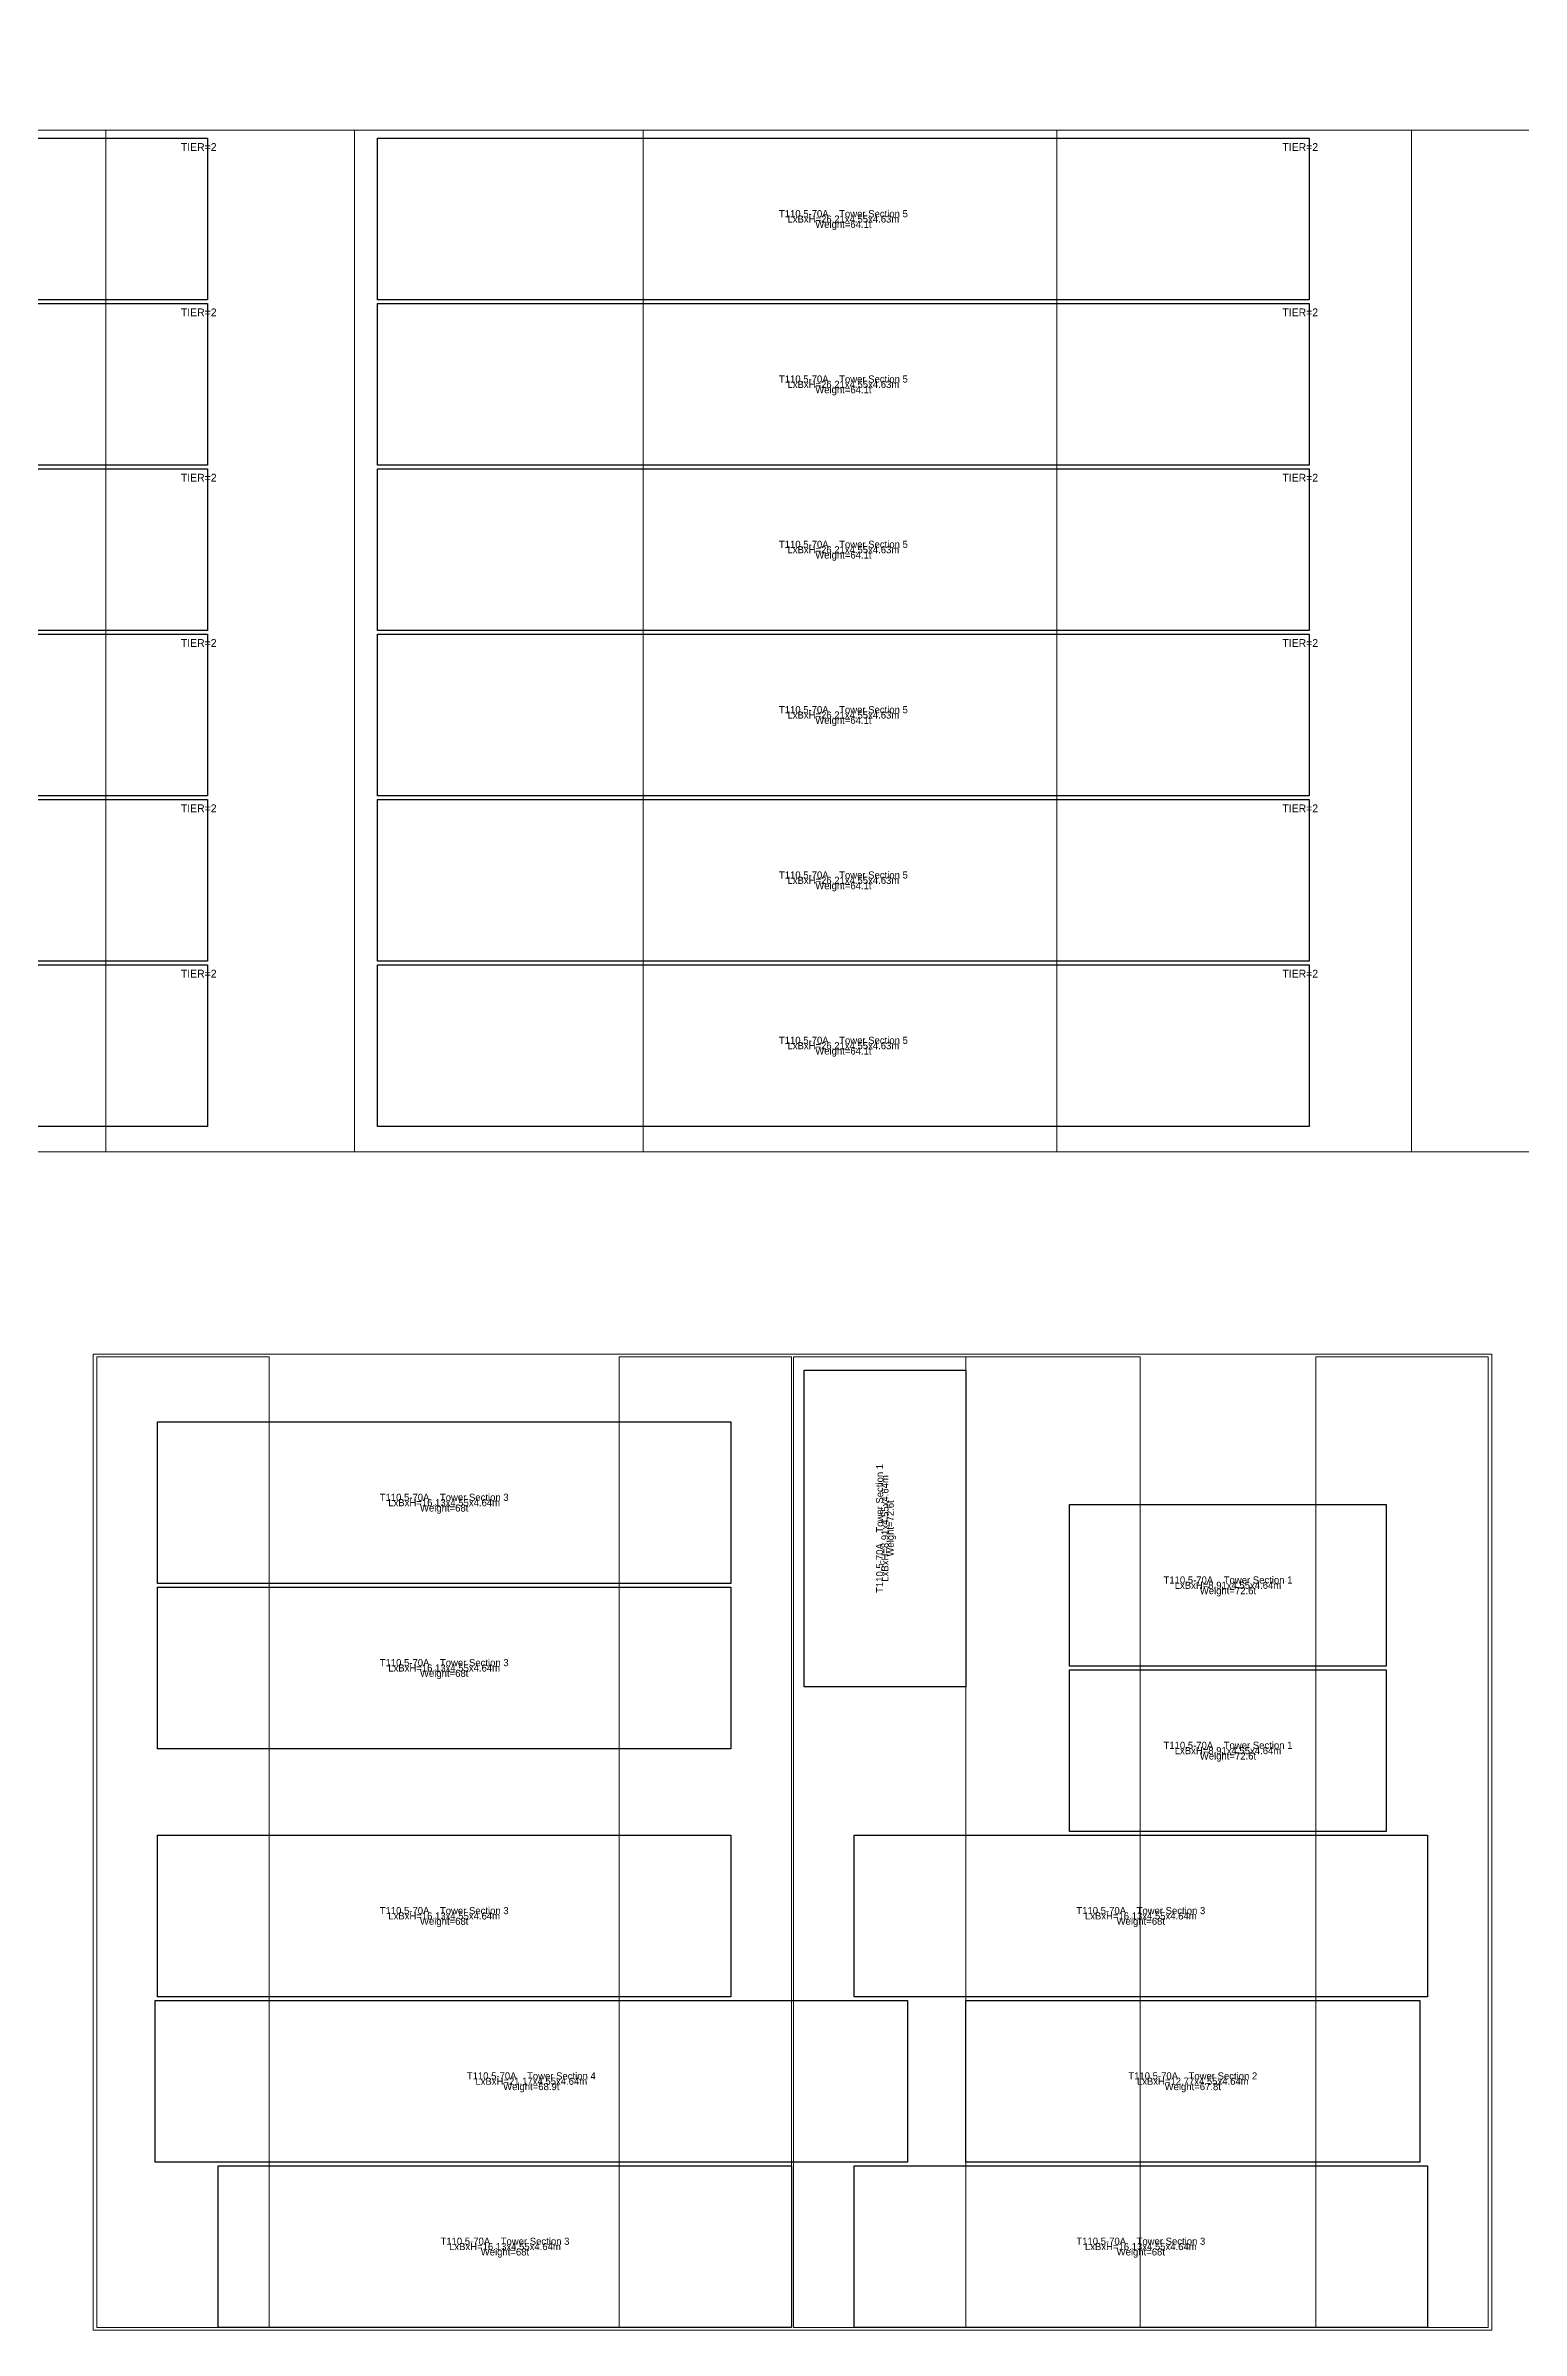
# Model space of a CAD drawing. Header units: millimetres. Extents: x -40149 to 129555, y 0 to 130562.
# Drawn here: x 30640 to 72162, y 66302 to 130562 of the extents above; entities that cross this region are included whole.
import ezdxf
from ezdxf.enums import TextEntityAlignment as Align

# ---------------------------------------------------------------- set-up
doc = ezdxf.new("R2010")
doc.units = ezdxf.units.MM
for name, color, linetype in [('BOUNDARY', 8, 'Continuous'), ('BYPASS', 140, 'Continuous'), ('COMP_1', 1, 'Continuous'), ('COMP_2', 3, 'Continuous'), ('COMP_3', 5, 'Continuous'), ('COMP_4', 5, 'Continuous'), ('COMP_5', 30, 'Continuous'), ('HATCH_COVER', 140, 'Continuous')]:
    doc.layers.add(name, color=color, linetype=linetype)

msp = doc.modelspace()

# ---------------------------------------------------------------- linework, layer by layer
at = {"layer": 'BOUNDARY', "lineweight": 15}
for points in [[(-40149, 98611), (-40149, 130562), (-29439, 130562), (-29439, 128188), (101283, 128188), (101283, 126720), (116469, 126720), (116469, 124520), (124009, 124520), (124009, 104631), (116469, 104631), (116469, 101695), (101283, 101695), (101283, 99453), (-29439, 99453), (-29439, 98611), (-40149, 98611)], [(31977, 66302), (31977, 93760), (71336, 93760), (71336, 66302), (31977, 66302)]]:
    msp.add_lwpolyline(points, dxfattribs=at)
at = {"layer": 'BYPASS', "lineweight": 20}
for points in [[(32078, 66381.11), (32078, 93681), (36928, 93681), (36928, 66381.11), (32078, 66381.11)], [(46778, 66381.11), (46778, 93681), (51628, 93681), (51628, 66381.11), (46778, 66381.11)], [(51680, 66381.11), (51680, 93681), (56530, 93681), (56530, 66381.11), (51680, 66381.11)], [(56532, 66381.11), (56532, 93681), (61432, 93681), (61432, 66381.11), (56532, 66381.11)], [(66381, 66381.11), (66381, 93681), (71231, 93681), (71231, 66381.11), (66381, 66381.11)]]:
    msp.add_lwpolyline(points, dxfattribs=at)
at = {"layer": 'COMP_1', "lineweight": 25}
for points in [[(51980, 84402), (51980, 93312), (56530, 93312), (56530, 84402), (51980, 84402)], [(59452, 84982), (59452, 89532), (68362, 89532), (68362, 84982), (59452, 84982)], [(59452, 80332), (59452, 84882), (68362, 84882), (68362, 80332), (59452, 80332)]]:
    msp.add_lwpolyline(points, dxfattribs=at)
at = {"layer": 'COMP_2', "lineweight": 25}
msp.add_lwpolyline([(56532, 71032), (56532, 75582), (69302, 75582), (69302, 71032), (56532, 71032)], dxfattribs=at)
at = {"layer": 'COMP_3', "lineweight": 25}
for points in [[(33788, 87307), (33788, 91857), (49918, 91857), (49918, 87307), (33788, 87307)], [(33788, 82657), (33788, 87207), (49918, 87207), (49918, 82657), (33788, 82657)], [(33788, 75682), (33788, 80232), (49918, 80232), (49918, 75682), (33788, 75682)], [(53390, 75682), (53390, 80232), (69520, 80232), (69520, 75682), (53390, 75682)], [(35498, 66382), (35498, 70932), (51628, 70932), (51628, 66382), (35498, 66382)], [(53390, 66382), (53390, 70932), (69520, 70932), (69520, 66382), (53390, 66382)]]:
    msp.add_lwpolyline(points, dxfattribs=at)
at = {"layer": 'COMP_4', "lineweight": 25}
for points in [[(14026, 123411), (14026, 127961), (35196, 127961), (35196, 123411), (14026, 123411)], [(14026, 118761), (14026, 123311), (35196, 123311), (35196, 118761), (14026, 118761)], [(14026, 114111), (14026, 118661), (35196, 118661), (35196, 114111), (14026, 114111)], [(14026, 109461), (14026, 114011), (35196, 114011), (35196, 109461), (14026, 109461)], [(14026, 104811), (14026, 109361), (35196, 109361), (35196, 104811), (14026, 104811)], [(14026, 100161), (14026, 104711), (35196, 104711), (35196, 100161), (14026, 100161)], [(33719, 71032), (33719, 75582), (54889, 75582), (54889, 71032), (33719, 71032)]]:
    msp.add_lwpolyline(points, dxfattribs=at)
at = {"layer": 'COMP_5', "lineweight": 25}
for points in [[(39981, 123411), (39981, 127961), (66191, 127961), (66191, 123411), (39981, 123411)], [(39981, 118761), (39981, 123311), (66191, 123311), (66191, 118761), (39981, 118761)], [(39981, 114111), (39981, 118661), (66191, 118661), (66191, 114111), (39981, 114111)], [(39981, 109461), (39981, 114011), (66191, 114011), (66191, 109461), (39981, 109461)], [(39981, 104811), (39981, 109361), (66191, 109361), (66191, 104811), (39981, 104811)], [(39981, 100161), (39981, 104711), (66191, 104711), (66191, 100161), (39981, 100161)]]:
    msp.add_lwpolyline(points, dxfattribs=at)
at = {"layer": 'HATCH_COVER', "lineweight": 20}
for points in [[(32330, 99453), (32330, 128188), (39327, 128188), (39327, 99453), (32330, 99453)], [(39327, 99453), (39327, 128188), (47451, 128188), (47451, 99453), (39327, 99453)], [(47451, 99453), (47451, 128188), (59091, 128188), (59091, 99453), (47451, 99453)], [(59091, 99453), (59091, 128188), (69071, 128188), (69071, 99453), (59091, 99453)]]:
    msp.add_lwpolyline(points, dxfattribs=at)

# ---------------------------------------------------------------- texts
at = {"layer": 'COMP_1'}
for s, p in [('T110.5-70A    Tower Section 1', (54105, 88857)), ('LxBxH=8.91x4.55x4.64m', (54255, 88857)), ('Weight=72.6t', (54405, 88857))]:
    msp.add_text(s, height=200, rotation=90, dxfattribs=at).set_placement(p, align=Align.MIDDLE_CENTER)
for s, p in [('T110.5-70A    Tower Section 1', (63907, 87407)), ('LxBxH=8.91x4.55x4.64m', (63907, 87257)), ('Weight=72.6t', (63907, 87107)), ('T110.5-70A    Tower Section 1', (63907, 82757)), ('LxBxH=8.91x4.55x4.64m', (63907, 82607)), ('Weight=72.6t', (63907, 82457))]:
    msp.add_text(s, height=200, dxfattribs=at).set_placement(p, align=Align.MIDDLE_CENTER)
at = {"layer": 'COMP_2'}
for s, p in [('T110.5-70A    Tower Section 2', (62917, 73457)), ('LxBxH=12.77x4.55x4.64m', (62917, 73307)), ('Weight=67.8t', (62917, 73157))]:
    msp.add_text(s, height=200, dxfattribs=at).set_placement(p, align=Align.MIDDLE_CENTER)
at = {"layer": 'COMP_3'}
for s, p in [('T110.5-70A    Tower Section 3', (41853, 89732)), ('LxBxH=16.13x4.55x4.64m', (41853, 89582)), ('Weight=68t', (41853, 89432)), ('T110.5-70A    Tower Section 3', (41853, 85082)), ('LxBxH=16.13x4.55x4.64m', (41853, 84932)), ('Weight=68t', (41853, 84782)), ('T110.5-70A    Tower Section 3', (41853, 78107)), ('LxBxH=16.13x4.55x4.64m', (41853, 77957)), ('Weight=68t', (41853, 77807)), ('T110.5-70A    Tower Section 3', (61455, 78107)), ('LxBxH=16.13x4.55x4.64m', (61455, 77957)), ('Weight=68t', (61455, 77807)), ('T110.5-70A    Tower Section 3', (43563, 68807)), ('LxBxH=16.13x4.55x4.64m', (43563, 68657)), ('T110.5-70A    Tower Section 3', (61455, 68807)), ('LxBxH=16.13x4.55x4.64m', (61455, 68657)), ('Weight=68t', (43563, 68507)), ('Weight=68t', (61455, 68507))]:
    msp.add_text(s, height=200, dxfattribs=at).set_placement(p, align=Align.MIDDLE_CENTER)
at = {"layer": 'COMP_4', "color": 1}
for p in [(34946, 127711), (34946, 123061), (34946, 118411), (34946, 113761), (34946, 109111), (34946, 104461)]:
    msp.add_text('TIER=2', height=220, dxfattribs=at).set_placement(p, align=Align.MIDDLE_CENTER)
at = {"layer": 'COMP_4'}
for s, p in [('T110.5-70A    Tower Section 4', (44304, 73457)), ('LxBxH=21.17x4.55x4.64m', (44304, 73307)), ('Weight=68.9t', (44304, 73157))]:
    msp.add_text(s, height=200, dxfattribs=at).set_placement(p, align=Align.MIDDLE_CENTER)
at = {"layer": 'COMP_5', "color": 1}
for p in [(65941, 127711), (65941, 123061), (65941, 118411), (65941, 113761), (65941, 109111), (65941, 104461)]:
    msp.add_text('TIER=2', height=220, dxfattribs=at).set_placement(p, align=Align.MIDDLE_CENTER)
at = {"layer": 'COMP_5'}
for s, p in [('T110.5-70A    Tower Section 5', (53086, 125836)), ('LxBxH=26.21x4.55x4.63m', (53086, 125686)), ('Weight=64.1t', (53086, 125536)), ('T110.5-70A    Tower Section 5', (53086, 121186)), ('LxBxH=26.21x4.55x4.63m', (53086, 121036)), ('Weight=64.1t', (53086, 120886)), ('T110.5-70A    Tower Section 5', (53086, 116536)), ('LxBxH=26.21x4.55x4.63m', (53086, 116386)), ('Weight=64.1t', (53086, 116236)), ('T110.5-70A    Tower Section 5', (53086, 111886)), ('LxBxH=26.21x4.55x4.63m', (53086, 111736)), ('Weight=64.1t', (53086, 111586)), ('T110.5-70A    Tower Section 5', (53086, 107236)), ('LxBxH=26.21x4.55x4.63m', (53086, 107086)), ('Weight=64.1t', (53086, 106936)), ('T110.5-70A    Tower Section 5', (53086, 102586)), ('LxBxH=26.21x4.55x4.63m', (53086, 102436)), ('Weight=64.1t', (53086, 102286))]:
    msp.add_text(s, height=200, dxfattribs=at).set_placement(p, align=Align.MIDDLE_CENTER)

doc.saveas('drawing.dxf')
